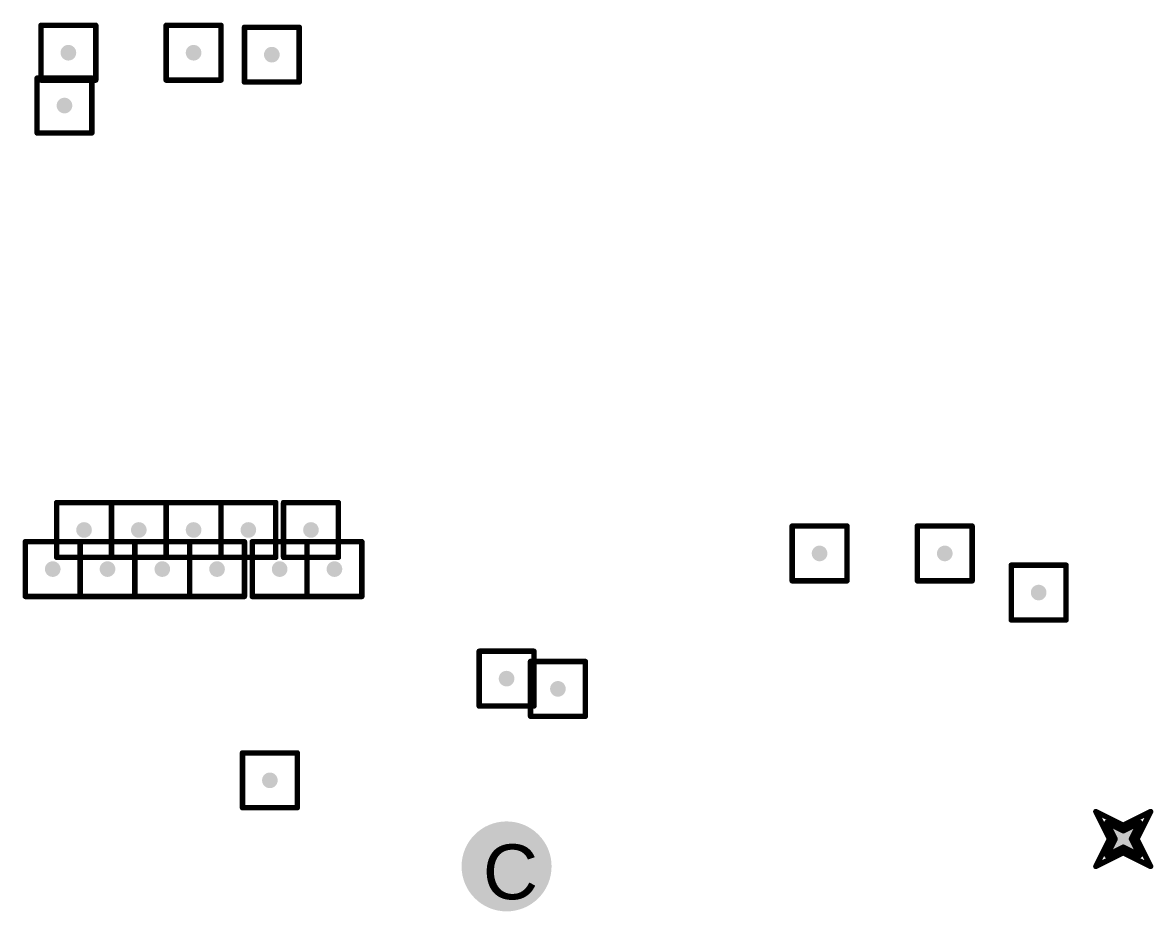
# Model space of a CAD drawing. Header units: inches. Extents: x 0 to 17, y 0 to 4.
# Drawn here: x 1.764 to 2.333, y 1.985 to 2.432 of the extents above; entities that cross this region are included whole.
import ezdxf

# ---------------------------------------------------------------- set-up
doc = ezdxf.new("R2010")
doc.units = ezdxf.units.IN
doc.header["$MEASUREMENT"] = 0
for name, color, linetype in [('Drill Drawing', 1, 'Continuous'), ('Pad Holes', 156, 'Continuous'), ('Via Holes', 16, 'Continuous')]:
    doc.layers.add(name, color=color, linetype=linetype)
doc.styles.add('Arial', font='', dxfattribs={"height": 0.2})
doc.styles.get('Arial').set_extended_font_data('Arial')

# ---------------------------------------------------------------- blocks, each defined once
blk = doc.blocks.new('123A_30M00_33')
at = {"layer": 'Pad Holes'}
h = blk.add_hatch(color=7, dxfattribs=at)
edge = h.paths.add_edge_path()
edge.add_arc((-0.3937, 0), 0.02264, 0, 360)

msp = doc.modelspace()

# ---------------------------------------------------------------- hatches: boundary and pattern name
at = {"layer": 'Via Holes'}
h = msp.add_hatch(color=7, dxfattribs=at)
edge = h.paths.add_edge_path()
edge.add_arc((1.7874, 2.41732), 0.00394, 0, 360)
h = msp.add_hatch(color=7, dxfattribs=at)
edge = h.paths.add_edge_path()
edge.add_arc((1.85039, 2.41732), 0.00394, 0, 360)
h = msp.add_hatch(color=7, dxfattribs=at)
edge = h.paths.add_edge_path()
edge.add_arc((1.88976, 2.41634), 0.00394, 0, 360)
h = msp.add_hatch(color=7, dxfattribs=at)
edge = h.paths.add_edge_path()
edge.add_arc((1.78543, 2.39075), 0.00394, 0, 360)
h = msp.add_hatch(color=7, dxfattribs=at)
edge = h.paths.add_edge_path()
edge.add_arc((1.79528, 2.17717), 0.00394, 0, 360)
h = msp.add_hatch(color=7, dxfattribs=at)
edge = h.paths.add_edge_path()
edge.add_arc((1.82283, 2.17717), 0.00394, 0, 360)
h = msp.add_hatch(color=7, dxfattribs=at)
edge = h.paths.add_edge_path()
edge.add_arc((1.85039, 2.17717), 0.00394, 0, 360)
h = msp.add_hatch(color=7, dxfattribs=at)
edge = h.paths.add_edge_path()
edge.add_arc((1.87795, 2.17717), 0.00394, 0, 360)
h = msp.add_hatch(color=7, dxfattribs=at)
edge = h.paths.add_edge_path()
edge.add_arc((1.90945, 2.17717), 0.00394, 0, 360)
h = msp.add_hatch(color=7, dxfattribs=at)
edge = h.paths.add_edge_path()
edge.add_arc((2.16535, 2.16535), 0.00394, 0, 360)
h = msp.add_hatch(color=7, dxfattribs=at)
edge = h.paths.add_edge_path()
edge.add_arc((2.22835, 2.16535), 0.00394, 0, 360)
h = msp.add_hatch(color=7, dxfattribs=at)
edge = h.paths.add_edge_path()
edge.add_arc((1.77953, 2.15748), 0.00394, 0, 360)
h = msp.add_hatch(color=7, dxfattribs=at)
edge = h.paths.add_edge_path()
edge.add_arc((1.80709, 2.15748), 0.00394, 0, 360)
h = msp.add_hatch(color=7, dxfattribs=at)
edge = h.paths.add_edge_path()
edge.add_arc((1.83465, 2.15748), 0.00394, 0, 360)
h = msp.add_hatch(color=7, dxfattribs=at)
edge = h.paths.add_edge_path()
edge.add_arc((1.8622, 2.15748), 0.00394, 0, 360)
h = msp.add_hatch(color=7, dxfattribs=at)
edge = h.paths.add_edge_path()
edge.add_arc((1.8937, 2.15748), 0.00394, 0, 360)
h = msp.add_hatch(color=7, dxfattribs=at)
edge = h.paths.add_edge_path()
edge.add_arc((1.92126, 2.15748), 0.00394, 0, 360)
h = msp.add_hatch(color=7, dxfattribs=at)
edge = h.paths.add_edge_path()
edge.add_arc((2.27559, 2.14567), 0.00394, 0, 360)
h = msp.add_hatch(color=7, dxfattribs=at)
edge = h.paths.add_edge_path()
edge.add_arc((2.00787, 2.10236), 0.00394, 0, 360)
h = msp.add_hatch(color=7, dxfattribs=at)
edge = h.paths.add_edge_path()
edge.add_arc((2.0337, 2.09721), 0.00394, 0, 360)
h = msp.add_hatch(color=7, dxfattribs=at)
edge = h.paths.add_edge_path()
edge.add_arc((1.88878, 2.05118), 0.00394, 0, 360)
h = msp.add_hatch(color=7, dxfattribs=at)
edge = h.paths.add_edge_path()
edge.add_arc((2.31815, 2.02167), 0.00787, 0, 360)

# ---------------------------------------------------------------- linework, layer by layer
at = {"layer": 'Drill Drawing'}
for points in [[(1.77362, 2.4311, 0.00276, 0.00276, 0), (1.80118, 2.4311, 0.00276, 0.00276, 0)], [(1.77362, 2.40354, 0.00276, 0.00276, 0), (1.77362, 2.4311, 0.00276, 0.00276, 0)], [(1.80118, 2.40354, 0.00276, 0.00276, 0), (1.80118, 2.4311, 0.00276, 0.00276, 0)], [(1.83661, 2.4311, 0.00276, 0.00276, 0), (1.86417, 2.4311, 0.00276, 0.00276, 0)], [(1.83661, 2.40354, 0.00276, 0.00276, 0), (1.83661, 2.4311, 0.00276, 0.00276, 0)], [(1.86417, 2.40354, 0.00276, 0.00276, 0), (1.86417, 2.4311, 0.00276, 0.00276, 0)], [(1.87598, 2.43012, 0.00276, 0.00276, 0), (1.90354, 2.43012, 0.00276, 0.00276, 0)], [(1.87598, 2.40256, 0.00276, 0.00276, 0), (1.87598, 2.43012, 0.00276, 0.00276, 0)], [(1.90354, 2.40256, 0.00276, 0.00276, 0), (1.90354, 2.43012, 0.00276, 0.00276, 0)], [(1.77165, 2.40453, 0.00276, 0.00276, 0), (1.79921, 2.40453, 0.00276, 0.00276, 0)], [(1.77165, 2.37697, 0.00276, 0.00276, 0), (1.77165, 2.40453, 0.00276, 0.00276, 0)], [(1.77362, 2.40354, 0.00276, 0.00276, 0), (1.80118, 2.40354, 0.00276, 0.00276, 0)], [(1.79921, 2.37697, 0.00276, 0.00276, 0), (1.79921, 2.40453, 0.00276, 0.00276, 0)], [(1.83661, 2.40354, 0.00276, 0.00276, 0), (1.86417, 2.40354, 0.00276, 0.00276, 0)], [(1.87598, 2.40256, 0.00276, 0.00276, 0), (1.90354, 2.40256, 0.00276, 0.00276, 0)], [(1.77165, 2.37697, 0.00276, 0.00276, 0), (1.79921, 2.37697, 0.00276, 0.00276, 0)], [(1.7815, 2.19094, 0.00276, 0.00276, 0), (1.80906, 2.19094, 0.00276, 0.00276, 0)], [(1.7815, 2.16339, 0.00276, 0.00276, 0), (1.7815, 2.19094, 0.00276, 0.00276, 0)], [(1.80906, 2.16339, 0.00276, 0.00276, 0), (1.80906, 2.19094, 0.00276, 0.00276, 0)], [(1.80906, 2.19094, 0.00276, 0.00276, 0), (1.83661, 2.19094, 0.00276, 0.00276, 0)], [(1.80906, 2.16339, 0.00276, 0.00276, 0), (1.80906, 2.19094, 0.00276, 0.00276, 0)], [(1.83661, 2.16339, 0.00276, 0.00276, 0), (1.83661, 2.19094, 0.00276, 0.00276, 0)], [(1.83661, 2.19094, 0.00276, 0.00276, 0), (1.86417, 2.19094, 0.00276, 0.00276, 0)], [(1.83661, 2.16339, 0.00276, 0.00276, 0), (1.83661, 2.19094, 0.00276, 0.00276, 0)], [(1.86417, 2.16339, 0.00276, 0.00276, 0), (1.86417, 2.19094, 0.00276, 0.00276, 0)], [(1.86417, 2.19094, 0.00276, 0.00276, 0), (1.89173, 2.19094, 0.00276, 0.00276, 0)], [(1.86417, 2.16339, 0.00276, 0.00276, 0), (1.86417, 2.19094, 0.00276, 0.00276, 0)], [(1.89173, 2.16339, 0.00276, 0.00276, 0), (1.89173, 2.19094, 0.00276, 0.00276, 0)], [(1.89567, 2.19094, 0.00276, 0.00276, 0), (1.92323, 2.19094, 0.00276, 0.00276, 0)], [(1.89567, 2.16339, 0.00276, 0.00276, 0), (1.89567, 2.19094, 0.00276, 0.00276, 0)], [(1.92323, 2.16339, 0.00276, 0.00276, 0), (1.92323, 2.19094, 0.00276, 0.00276, 0)], [(2.15157, 2.17913, 0.00276, 0.00276, 0), (2.17913, 2.17913, 0.00276, 0.00276, 0)], [(2.15157, 2.15157, 0.00276, 0.00276, 0), (2.15157, 2.17913, 0.00276, 0.00276, 0)], [(2.17913, 2.15157, 0.00276, 0.00276, 0), (2.17913, 2.17913, 0.00276, 0.00276, 0)], [(2.21457, 2.17913, 0.00276, 0.00276, 0), (2.24212, 2.17913, 0.00276, 0.00276, 0)], [(2.21457, 2.15157, 0.00276, 0.00276, 0), (2.21457, 2.17913, 0.00276, 0.00276, 0)], [(2.24212, 2.15157, 0.00276, 0.00276, 0), (2.24212, 2.17913, 0.00276, 0.00276, 0)], [(1.76575, 2.17126, 0.00276, 0.00276, 0), (1.79331, 2.17126, 0.00276, 0.00276, 0)], [(1.76575, 2.1437, 0.00276, 0.00276, 0), (1.76575, 2.17126, 0.00276, 0.00276, 0)], [(1.79331, 2.1437, 0.00276, 0.00276, 0), (1.79331, 2.17126, 0.00276, 0.00276, 0)], [(1.79331, 2.17126, 0.00276, 0.00276, 0), (1.82087, 2.17126, 0.00276, 0.00276, 0)], [(1.79331, 2.1437, 0.00276, 0.00276, 0), (1.79331, 2.17126, 0.00276, 0.00276, 0)], [(1.82087, 2.1437, 0.00276, 0.00276, 0), (1.82087, 2.17126, 0.00276, 0.00276, 0)], [(1.82087, 2.17126, 0.00276, 0.00276, 0), (1.84843, 2.17126, 0.00276, 0.00276, 0)], [(1.82087, 2.1437, 0.00276, 0.00276, 0), (1.82087, 2.17126, 0.00276, 0.00276, 0)], [(1.84843, 2.1437, 0.00276, 0.00276, 0), (1.84843, 2.17126, 0.00276, 0.00276, 0)], [(1.84843, 2.17126, 0.00276, 0.00276, 0), (1.87598, 2.17126, 0.00276, 0.00276, 0)], [(1.84843, 2.1437, 0.00276, 0.00276, 0), (1.84843, 2.17126, 0.00276, 0.00276, 0)], [(1.87598, 2.1437, 0.00276, 0.00276, 0), (1.87598, 2.17126, 0.00276, 0.00276, 0)], [(1.87992, 2.17126, 0.00276, 0.00276, 0), (1.90748, 2.17126, 0.00276, 0.00276, 0)], [(1.87992, 2.1437, 0.00276, 0.00276, 0), (1.87992, 2.17126, 0.00276, 0.00276, 0)], [(1.90748, 2.1437, 0.00276, 0.00276, 0), (1.90748, 2.17126, 0.00276, 0.00276, 0)], [(1.90748, 2.17126, 0.00276, 0.00276, 0), (1.93504, 2.17126, 0.00276, 0.00276, 0)], [(1.90748, 2.1437, 0.00276, 0.00276, 0), (1.90748, 2.17126, 0.00276, 0.00276, 0)], [(1.93504, 2.1437, 0.00276, 0.00276, 0), (1.93504, 2.17126, 0.00276, 0.00276, 0)], [(1.7815, 2.16339, 0.00276, 0.00276, 0), (1.80906, 2.16339, 0.00276, 0.00276, 0)], [(1.80906, 2.16339, 0.00276, 0.00276, 0), (1.83661, 2.16339, 0.00276, 0.00276, 0)], [(1.83661, 2.16339, 0.00276, 0.00276, 0), (1.86417, 2.16339, 0.00276, 0.00276, 0)], [(1.86417, 2.16339, 0.00276, 0.00276, 0), (1.89173, 2.16339, 0.00276, 0.00276, 0)], [(1.89567, 2.16339, 0.00276, 0.00276, 0), (1.92323, 2.16339, 0.00276, 0.00276, 0)], [(2.26181, 2.15945, 0.00276, 0.00276, 0), (2.28937, 2.15945, 0.00276, 0.00276, 0)], [(2.26181, 2.13189, 0.00276, 0.00276, 0), (2.26181, 2.15945, 0.00276, 0.00276, 0)], [(2.28937, 2.13189, 0.00276, 0.00276, 0), (2.28937, 2.15945, 0.00276, 0.00276, 0)], [(2.15157, 2.15157, 0.00276, 0.00276, 0), (2.17913, 2.15157, 0.00276, 0.00276, 0)], [(2.21457, 2.15157, 0.00276, 0.00276, 0), (2.24212, 2.15157, 0.00276, 0.00276, 0)], [(1.76575, 2.1437, 0.00276, 0.00276, 0), (1.79331, 2.1437, 0.00276, 0.00276, 0)], [(1.79331, 2.1437, 0.00276, 0.00276, 0), (1.82087, 2.1437, 0.00276, 0.00276, 0)], [(1.82087, 2.1437, 0.00276, 0.00276, 0), (1.84843, 2.1437, 0.00276, 0.00276, 0)], [(1.84843, 2.1437, 0.00276, 0.00276, 0), (1.87598, 2.1437, 0.00276, 0.00276, 0)], [(1.87992, 2.1437, 0.00276, 0.00276, 0), (1.90748, 2.1437, 0.00276, 0.00276, 0)], [(1.90748, 2.1437, 0.00276, 0.00276, 0), (1.93504, 2.1437, 0.00276, 0.00276, 0)], [(2.26181, 2.13189, 0.00276, 0.00276, 0), (2.28937, 2.13189, 0.00276, 0.00276, 0)], [(1.99409, 2.11614, 0.00276, 0.00276, 0), (2.02165, 2.11614, 0.00276, 0.00276, 0)], [(1.99409, 2.08858, 0.00276, 0.00276, 0), (1.99409, 2.11614, 0.00276, 0.00276, 0)], [(2.02165, 2.08858, 0.00276, 0.00276, 0), (2.02165, 2.11614, 0.00276, 0.00276, 0)], [(2.01992, 2.11099, 0.00276, 0.00276, 0), (2.04748, 2.11099, 0.00276, 0.00276, 0)], [(2.01992, 2.08343, 0.00276, 0.00276, 0), (2.01992, 2.11099, 0.00276, 0.00276, 0)], [(2.04748, 2.08343, 0.00276, 0.00276, 0), (2.04748, 2.11099, 0.00276, 0.00276, 0)], [(1.99409, 2.08858, 0.00276, 0.00276, 0), (2.02165, 2.08858, 0.00276, 0.00276, 0)], [(2.01992, 2.08343, 0.00276, 0.00276, 0), (2.04748, 2.08343, 0.00276, 0.00276, 0)], [(1.875, 2.06496, 0.00276, 0.00276, 0), (1.90256, 2.06496, 0.00276, 0.00276, 0)], [(1.875, 2.0374, 0.00276, 0.00276, 0), (1.875, 2.06496, 0.00276, 0.00276, 0)], [(1.90256, 2.0374, 0.00276, 0.00276, 0), (1.90256, 2.06496, 0.00276, 0.00276, 0)], [(1.875, 2.0374, 0.00276, 0.00276, 0), (1.90256, 2.0374, 0.00276, 0.00276, 0)], [(2.30437, 2.03545, 0.00276, 0.00276, 0), (2.31815, 2.02856, 0.00276, 0.00276, 0)], [(2.30437, 2.03545, 0.00276, 0.00276, 0), (2.31126, 2.02167, 0.00276, 0.00276, 0)], [(2.31815, 2.02856, 0.00276, 0.00276, 0), (2.33193, 2.03545, 0.00276, 0.00276, 0)], [(2.32504, 2.02167, 0.00276, 0.00276, 0), (2.33193, 2.03545, 0.00276, 0.00276, 0)], [(2.30988, 2.02994, 0.00276, 0.00276, 0), (2.31815, 2.0258, 0.00276, 0.00276, 0)], [(2.30988, 2.02994, 0.00276, 0.00276, 0), (2.31402, 2.02167, 0.00276, 0.00276, 0)], [(2.31815, 2.0258, 0.00276, 0.00276, 0), (2.32642, 2.02994, 0.00276, 0.00276, 0)], [(2.32229, 2.02167, 0.00276, 0.00276, 0), (2.32642, 2.02994, 0.00276, 0.00276, 0)], [(2.30437, 2.00789, 0.00276, 0.00276, 0), (2.31126, 2.02167, 0.00276, 0.00276, 0)], [(2.30988, 2.0134, 0.00276, 0.00276, 0), (2.31402, 2.02167, 0.00276, 0.00276, 0)], [(2.32229, 2.02167, 0.00276, 0.00276, 0), (2.32642, 2.0134, 0.00276, 0.00276, 0)], [(2.32504, 2.02167, 0.00276, 0.00276, 0), (2.33193, 2.00789, 0.00276, 0.00276, 0)], [(2.30437, 2.00789, 0.00276, 0.00276, 0), (2.31815, 2.01478, 0.00276, 0.00276, 0)], [(2.30988, 2.0134, 0.00276, 0.00276, 0), (2.31815, 2.01753, 0.00276, 0.00276, 0)], [(2.31815, 2.01753, 0.00276, 0.00276, 0), (2.32642, 2.0134, 0.00276, 0.00276, 0)], [(2.31815, 2.01478, 0.00276, 0.00276, 0), (2.33193, 2.00789, 0.00276, 0.00276, 0)]]:
    msp.add_lwpolyline(points, format="xyseb", dxfattribs=at)
for points in [[(1.77293, 2.4311, 0.00138, 0.00138, 1), (1.77431, 2.4311, 0.00138, 0.00138, 1)], [(1.77293, 2.4311, 0.00138, 0.00138, 1), (1.77431, 2.4311, 0.00138, 0.00138, 1)], [(1.80049, 2.4311, 0.00138, 0.00138, 1), (1.80187, 2.4311, 0.00138, 0.00138, 1)], [(1.80049, 2.4311, 0.00138, 0.00138, 1), (1.80187, 2.4311, 0.00138, 0.00138, 1)], [(1.83592, 2.4311, 0.00138, 0.00138, 1), (1.8373, 2.4311, 0.00138, 0.00138, 1)], [(1.83592, 2.4311, 0.00138, 0.00138, 1), (1.8373, 2.4311, 0.00138, 0.00138, 1)], [(1.86348, 2.4311, 0.00138, 0.00138, 1), (1.86486, 2.4311, 0.00138, 0.00138, 1)], [(1.86348, 2.4311, 0.00138, 0.00138, 1), (1.86486, 2.4311, 0.00138, 0.00138, 1)], [(1.8753, 2.43012, 0.00138, 0.00138, 1), (1.87667, 2.43012, 0.00138, 0.00138, 1)], [(1.8753, 2.43012, 0.00138, 0.00138, 1), (1.87667, 2.43012, 0.00138, 0.00138, 1)], [(1.90285, 2.43012, 0.00138, 0.00138, 1), (1.90423, 2.43012, 0.00138, 0.00138, 1)], [(1.90285, 2.43012, 0.00138, 0.00138, 1), (1.90423, 2.43012, 0.00138, 0.00138, 1)], [(1.77096, 2.40453, 0.00138, 0.00138, 1), (1.77234, 2.40453, 0.00138, 0.00138, 1)], [(1.77096, 2.40453, 0.00138, 0.00138, 1), (1.77234, 2.40453, 0.00138, 0.00138, 1)], [(1.77293, 2.40354, 0.00138, 0.00138, 1), (1.77431, 2.40354, 0.00138, 0.00138, 1)], [(1.77293, 2.40354, 0.00138, 0.00138, 1), (1.77431, 2.40354, 0.00138, 0.00138, 1)], [(1.79852, 2.40453, 0.00138, 0.00138, 1), (1.7999, 2.40453, 0.00138, 0.00138, 1)], [(1.79852, 2.40453, 0.00138, 0.00138, 1), (1.7999, 2.40453, 0.00138, 0.00138, 1)], [(1.80049, 2.40354, 0.00138, 0.00138, 1), (1.80187, 2.40354, 0.00138, 0.00138, 1)], [(1.80049, 2.40354, 0.00138, 0.00138, 1), (1.80187, 2.40354, 0.00138, 0.00138, 1)], [(1.83592, 2.40354, 0.00138, 0.00138, 1), (1.8373, 2.40354, 0.00138, 0.00138, 1)], [(1.83592, 2.40354, 0.00138, 0.00138, 1), (1.8373, 2.40354, 0.00138, 0.00138, 1)], [(1.86348, 2.40354, 0.00138, 0.00138, 1), (1.86486, 2.40354, 0.00138, 0.00138, 1)], [(1.86348, 2.40354, 0.00138, 0.00138, 1), (1.86486, 2.40354, 0.00138, 0.00138, 1)], [(1.8753, 2.40256, 0.00138, 0.00138, 1), (1.87667, 2.40256, 0.00138, 0.00138, 1)], [(1.8753, 2.40256, 0.00138, 0.00138, 1), (1.87667, 2.40256, 0.00138, 0.00138, 1)], [(1.90285, 2.40256, 0.00138, 0.00138, 1), (1.90423, 2.40256, 0.00138, 0.00138, 1)], [(1.90285, 2.40256, 0.00138, 0.00138, 1), (1.90423, 2.40256, 0.00138, 0.00138, 1)], [(1.77096, 2.37697, 0.00138, 0.00138, 1), (1.77234, 2.37697, 0.00138, 0.00138, 1)], [(1.77096, 2.37697, 0.00138, 0.00138, 1), (1.77234, 2.37697, 0.00138, 0.00138, 1)], [(1.79852, 2.37697, 0.00138, 0.00138, 1), (1.7999, 2.37697, 0.00138, 0.00138, 1)], [(1.79852, 2.37697, 0.00138, 0.00138, 1), (1.7999, 2.37697, 0.00138, 0.00138, 1)], [(1.78081, 2.19094, 0.00138, 0.00138, 1), (1.78219, 2.19094, 0.00138, 0.00138, 1)], [(1.78081, 2.19094, 0.00138, 0.00138, 1), (1.78219, 2.19094, 0.00138, 0.00138, 1)], [(1.80837, 2.19094, 0.00138, 0.00138, 1), (1.80974, 2.19094, 0.00138, 0.00138, 1)], [(1.80837, 2.19094, 0.00138, 0.00138, 1), (1.80974, 2.19094, 0.00138, 0.00138, 1)], [(1.80837, 2.19094, 0.00138, 0.00138, 1), (1.80974, 2.19094, 0.00138, 0.00138, 1)], [(1.80837, 2.19094, 0.00138, 0.00138, 1), (1.80974, 2.19094, 0.00138, 0.00138, 1)], [(1.83593, 2.19094, 0.00138, 0.00138, 1), (1.8373, 2.19094, 0.00138, 0.00138, 1)], [(1.83593, 2.19094, 0.00138, 0.00138, 1), (1.8373, 2.19094, 0.00138, 0.00138, 1)], [(1.83593, 2.19094, 0.00138, 0.00138, 1), (1.8373, 2.19094, 0.00138, 0.00138, 1)], [(1.83593, 2.19094, 0.00138, 0.00138, 1), (1.8373, 2.19094, 0.00138, 0.00138, 1)], [(1.86348, 2.19094, 0.00138, 0.00138, 1), (1.86486, 2.19094, 0.00138, 0.00138, 1)], [(1.86348, 2.19094, 0.00138, 0.00138, 1), (1.86486, 2.19094, 0.00138, 0.00138, 1)], [(1.86348, 2.19094, 0.00138, 0.00138, 1), (1.86486, 2.19094, 0.00138, 0.00138, 1)], [(1.86348, 2.19094, 0.00138, 0.00138, 1), (1.86486, 2.19094, 0.00138, 0.00138, 1)], [(1.89104, 2.19094, 0.00138, 0.00138, 1), (1.89242, 2.19094, 0.00138, 0.00138, 1)], [(1.89104, 2.19094, 0.00138, 0.00138, 1), (1.89242, 2.19094, 0.00138, 0.00138, 1)], [(1.89498, 2.19094, 0.00138, 0.00138, 1), (1.89636, 2.19094, 0.00138, 0.00138, 1)], [(1.89498, 2.19094, 0.00138, 0.00138, 1), (1.89636, 2.19094, 0.00138, 0.00138, 1)], [(1.92254, 2.19094, 0.00138, 0.00138, 1), (1.92392, 2.19094, 0.00138, 0.00138, 1)], [(1.92254, 2.19094, 0.00138, 0.00138, 1), (1.92392, 2.19094, 0.00138, 0.00138, 1)], [(2.15088, 2.17913, 0.00138, 0.00138, 1), (2.15226, 2.17913, 0.00138, 0.00138, 1)], [(2.15088, 2.17913, 0.00138, 0.00138, 1), (2.15226, 2.17913, 0.00138, 0.00138, 1)], [(2.17844, 2.17913, 0.00138, 0.00138, 1), (2.17982, 2.17913, 0.00138, 0.00138, 1)], [(2.17844, 2.17913, 0.00138, 0.00138, 1), (2.17982, 2.17913, 0.00138, 0.00138, 1)], [(2.21388, 2.17913, 0.00138, 0.00138, 1), (2.21525, 2.17913, 0.00138, 0.00138, 1)], [(2.21388, 2.17913, 0.00138, 0.00138, 1), (2.21525, 2.17913, 0.00138, 0.00138, 1)], [(2.24144, 2.17913, 0.00138, 0.00138, 1), (2.24281, 2.17913, 0.00138, 0.00138, 1)], [(2.24144, 2.17913, 0.00138, 0.00138, 1), (2.24281, 2.17913, 0.00138, 0.00138, 1)], [(1.76506, 2.17126, 0.00138, 0.00138, 1), (1.76644, 2.17126, 0.00138, 0.00138, 1)], [(1.76506, 2.17126, 0.00138, 0.00138, 1), (1.76644, 2.17126, 0.00138, 0.00138, 1)], [(1.79262, 2.17126, 0.00138, 0.00138, 1), (1.794, 2.17126, 0.00138, 0.00138, 1)], [(1.79262, 2.17126, 0.00138, 0.00138, 1), (1.794, 2.17126, 0.00138, 0.00138, 1)], [(1.79262, 2.17126, 0.00138, 0.00138, 1), (1.794, 2.17126, 0.00138, 0.00138, 1)], [(1.79262, 2.17126, 0.00138, 0.00138, 1), (1.794, 2.17126, 0.00138, 0.00138, 1)], [(1.82018, 2.17126, 0.00138, 0.00138, 1), (1.82156, 2.17126, 0.00138, 0.00138, 1)], [(1.82018, 2.17126, 0.00138, 0.00138, 1), (1.82156, 2.17126, 0.00138, 0.00138, 1)], [(1.82018, 2.17126, 0.00138, 0.00138, 1), (1.82156, 2.17126, 0.00138, 0.00138, 1)], [(1.82018, 2.17126, 0.00138, 0.00138, 1), (1.82156, 2.17126, 0.00138, 0.00138, 1)], [(1.84774, 2.17126, 0.00138, 0.00138, 1), (1.84911, 2.17126, 0.00138, 0.00138, 1)], [(1.84774, 2.17126, 0.00138, 0.00138, 1), (1.84911, 2.17126, 0.00138, 0.00138, 1)], [(1.84774, 2.17126, 0.00138, 0.00138, 1), (1.84911, 2.17126, 0.00138, 0.00138, 1)], [(1.84774, 2.17126, 0.00138, 0.00138, 1), (1.84911, 2.17126, 0.00138, 0.00138, 1)], [(1.8753, 2.17126, 0.00138, 0.00138, 1), (1.87667, 2.17126, 0.00138, 0.00138, 1)], [(1.8753, 2.17126, 0.00138, 0.00138, 1), (1.87667, 2.17126, 0.00138, 0.00138, 1)], [(1.87923, 2.17126, 0.00138, 0.00138, 1), (1.88061, 2.17126, 0.00138, 0.00138, 1)], [(1.87923, 2.17126, 0.00138, 0.00138, 1), (1.88061, 2.17126, 0.00138, 0.00138, 1)], [(1.90679, 2.17126, 0.00138, 0.00138, 1), (1.90817, 2.17126, 0.00138, 0.00138, 1)], [(1.90679, 2.17126, 0.00138, 0.00138, 1), (1.90817, 2.17126, 0.00138, 0.00138, 1)], [(1.90679, 2.17126, 0.00138, 0.00138, 1), (1.90817, 2.17126, 0.00138, 0.00138, 1)], [(1.90679, 2.17126, 0.00138, 0.00138, 1), (1.90817, 2.17126, 0.00138, 0.00138, 1)], [(1.93435, 2.17126, 0.00138, 0.00138, 1), (1.93573, 2.17126, 0.00138, 0.00138, 1)], [(1.93435, 2.17126, 0.00138, 0.00138, 1), (1.93573, 2.17126, 0.00138, 0.00138, 1)], [(1.78081, 2.16339, 0.00138, 0.00138, 1), (1.78219, 2.16339, 0.00138, 0.00138, 1)], [(1.78081, 2.16339, 0.00138, 0.00138, 1), (1.78219, 2.16339, 0.00138, 0.00138, 1)], [(1.80837, 2.16339, 0.00138, 0.00138, 1), (1.80974, 2.16339, 0.00138, 0.00138, 1)], [(1.80837, 2.16339, 0.00138, 0.00138, 1), (1.80974, 2.16339, 0.00138, 0.00138, 1)], [(1.80837, 2.16339, 0.00138, 0.00138, 1), (1.80974, 2.16339, 0.00138, 0.00138, 1)], [(1.80837, 2.16339, 0.00138, 0.00138, 1), (1.80974, 2.16339, 0.00138, 0.00138, 1)], [(1.83593, 2.16339, 0.00138, 0.00138, 1), (1.8373, 2.16339, 0.00138, 0.00138, 1)], [(1.83593, 2.16339, 0.00138, 0.00138, 1), (1.8373, 2.16339, 0.00138, 0.00138, 1)], [(1.83593, 2.16339, 0.00138, 0.00138, 1), (1.8373, 2.16339, 0.00138, 0.00138, 1)], [(1.83593, 2.16339, 0.00138, 0.00138, 1), (1.8373, 2.16339, 0.00138, 0.00138, 1)], [(1.86348, 2.16339, 0.00138, 0.00138, 1), (1.86486, 2.16339, 0.00138, 0.00138, 1)], [(1.86348, 2.16339, 0.00138, 0.00138, 1), (1.86486, 2.16339, 0.00138, 0.00138, 1)], [(1.86348, 2.16339, 0.00138, 0.00138, 1), (1.86486, 2.16339, 0.00138, 0.00138, 1)], [(1.86348, 2.16339, 0.00138, 0.00138, 1), (1.86486, 2.16339, 0.00138, 0.00138, 1)], [(1.89104, 2.16339, 0.00138, 0.00138, 1), (1.89242, 2.16339, 0.00138, 0.00138, 1)], [(1.89104, 2.16339, 0.00138, 0.00138, 1), (1.89242, 2.16339, 0.00138, 0.00138, 1)], [(1.89498, 2.16339, 0.00138, 0.00138, 1), (1.89636, 2.16339, 0.00138, 0.00138, 1)], [(1.89498, 2.16339, 0.00138, 0.00138, 1), (1.89636, 2.16339, 0.00138, 0.00138, 1)], [(1.92254, 2.16339, 0.00138, 0.00138, 1), (1.92392, 2.16339, 0.00138, 0.00138, 1)], [(1.92254, 2.16339, 0.00138, 0.00138, 1), (1.92392, 2.16339, 0.00138, 0.00138, 1)], [(2.26112, 2.15945, 0.00138, 0.00138, 1), (2.2625, 2.15945, 0.00138, 0.00138, 1)], [(2.26112, 2.15945, 0.00138, 0.00138, 1), (2.2625, 2.15945, 0.00138, 0.00138, 1)], [(2.28868, 2.15945, 0.00138, 0.00138, 1), (2.29006, 2.15945, 0.00138, 0.00138, 1)], [(2.28868, 2.15945, 0.00138, 0.00138, 1), (2.29006, 2.15945, 0.00138, 0.00138, 1)], [(2.15088, 2.15157, 0.00138, 0.00138, 1), (2.15226, 2.15157, 0.00138, 0.00138, 1)], [(2.15088, 2.15157, 0.00138, 0.00138, 1), (2.15226, 2.15157, 0.00138, 0.00138, 1)], [(2.17844, 2.15157, 0.00138, 0.00138, 1), (2.17982, 2.15157, 0.00138, 0.00138, 1)], [(2.17844, 2.15157, 0.00138, 0.00138, 1), (2.17982, 2.15157, 0.00138, 0.00138, 1)], [(2.21388, 2.15157, 0.00138, 0.00138, 1), (2.21525, 2.15157, 0.00138, 0.00138, 1)], [(2.21388, 2.15157, 0.00138, 0.00138, 1), (2.21525, 2.15157, 0.00138, 0.00138, 1)], [(2.24144, 2.15157, 0.00138, 0.00138, 1), (2.24281, 2.15157, 0.00138, 0.00138, 1)], [(2.24144, 2.15157, 0.00138, 0.00138, 1), (2.24281, 2.15157, 0.00138, 0.00138, 1)], [(1.76506, 2.1437, 0.00138, 0.00138, 1), (1.76644, 2.1437, 0.00138, 0.00138, 1)], [(1.76506, 2.1437, 0.00138, 0.00138, 1), (1.76644, 2.1437, 0.00138, 0.00138, 1)], [(1.79262, 2.1437, 0.00138, 0.00138, 1), (1.794, 2.1437, 0.00138, 0.00138, 1)], [(1.79262, 2.1437, 0.00138, 0.00138, 1), (1.794, 2.1437, 0.00138, 0.00138, 1)], [(1.79262, 2.1437, 0.00138, 0.00138, 1), (1.794, 2.1437, 0.00138, 0.00138, 1)], [(1.79262, 2.1437, 0.00138, 0.00138, 1), (1.794, 2.1437, 0.00138, 0.00138, 1)], [(1.82018, 2.1437, 0.00138, 0.00138, 1), (1.82156, 2.1437, 0.00138, 0.00138, 1)], [(1.82018, 2.1437, 0.00138, 0.00138, 1), (1.82156, 2.1437, 0.00138, 0.00138, 1)], [(1.82018, 2.1437, 0.00138, 0.00138, 1), (1.82156, 2.1437, 0.00138, 0.00138, 1)], [(1.82018, 2.1437, 0.00138, 0.00138, 1), (1.82156, 2.1437, 0.00138, 0.00138, 1)], [(1.84774, 2.1437, 0.00138, 0.00138, 1), (1.84911, 2.1437, 0.00138, 0.00138, 1)], [(1.84774, 2.1437, 0.00138, 0.00138, 1), (1.84911, 2.1437, 0.00138, 0.00138, 1)], [(1.84774, 2.1437, 0.00138, 0.00138, 1), (1.84911, 2.1437, 0.00138, 0.00138, 1)], [(1.84774, 2.1437, 0.00138, 0.00138, 1), (1.84911, 2.1437, 0.00138, 0.00138, 1)], [(1.8753, 2.1437, 0.00138, 0.00138, 1), (1.87667, 2.1437, 0.00138, 0.00138, 1)], [(1.8753, 2.1437, 0.00138, 0.00138, 1), (1.87667, 2.1437, 0.00138, 0.00138, 1)], [(1.87923, 2.1437, 0.00138, 0.00138, 1), (1.88061, 2.1437, 0.00138, 0.00138, 1)], [(1.87923, 2.1437, 0.00138, 0.00138, 1), (1.88061, 2.1437, 0.00138, 0.00138, 1)], [(1.90679, 2.1437, 0.00138, 0.00138, 1), (1.90817, 2.1437, 0.00138, 0.00138, 1)], [(1.90679, 2.1437, 0.00138, 0.00138, 1), (1.90817, 2.1437, 0.00138, 0.00138, 1)], [(1.90679, 2.1437, 0.00138, 0.00138, 1), (1.90817, 2.1437, 0.00138, 0.00138, 1)], [(1.90679, 2.1437, 0.00138, 0.00138, 1), (1.90817, 2.1437, 0.00138, 0.00138, 1)], [(1.93435, 2.1437, 0.00138, 0.00138, 1), (1.93573, 2.1437, 0.00138, 0.00138, 1)], [(1.93435, 2.1437, 0.00138, 0.00138, 1), (1.93573, 2.1437, 0.00138, 0.00138, 1)], [(2.26112, 2.13189, 0.00138, 0.00138, 1), (2.2625, 2.13189, 0.00138, 0.00138, 1)], [(2.26112, 2.13189, 0.00138, 0.00138, 1), (2.2625, 2.13189, 0.00138, 0.00138, 1)], [(2.28868, 2.13189, 0.00138, 0.00138, 1), (2.29006, 2.13189, 0.00138, 0.00138, 1)], [(2.28868, 2.13189, 0.00138, 0.00138, 1), (2.29006, 2.13189, 0.00138, 0.00138, 1)], [(1.9934, 2.11614, 0.00138, 0.00138, 1), (1.99478, 2.11614, 0.00138, 0.00138, 1)], [(1.9934, 2.11614, 0.00138, 0.00138, 1), (1.99478, 2.11614, 0.00138, 0.00138, 1)], [(2.02096, 2.11614, 0.00138, 0.00138, 1), (2.02234, 2.11614, 0.00138, 0.00138, 1)], [(2.02096, 2.11614, 0.00138, 0.00138, 1), (2.02234, 2.11614, 0.00138, 0.00138, 1)], [(2.01923, 2.11099, 0.00138, 0.00138, 1), (2.02061, 2.11099, 0.00138, 0.00138, 1)], [(2.01923, 2.11099, 0.00138, 0.00138, 1), (2.02061, 2.11099, 0.00138, 0.00138, 1)], [(2.04679, 2.11099, 0.00138, 0.00138, 1), (2.04817, 2.11099, 0.00138, 0.00138, 1)], [(2.04679, 2.11099, 0.00138, 0.00138, 1), (2.04817, 2.11099, 0.00138, 0.00138, 1)], [(1.9934, 2.08858, 0.00138, 0.00138, 1), (1.99478, 2.08858, 0.00138, 0.00138, 1)], [(1.9934, 2.08858, 0.00138, 0.00138, 1), (1.99478, 2.08858, 0.00138, 0.00138, 1)], [(2.02096, 2.08858, 0.00138, 0.00138, 1), (2.02234, 2.08858, 0.00138, 0.00138, 1)], [(2.02096, 2.08858, 0.00138, 0.00138, 1), (2.02234, 2.08858, 0.00138, 0.00138, 1)], [(2.01923, 2.08343, 0.00138, 0.00138, 1), (2.02061, 2.08343, 0.00138, 0.00138, 1)], [(2.01923, 2.08343, 0.00138, 0.00138, 1), (2.02061, 2.08343, 0.00138, 0.00138, 1)], [(2.04679, 2.08343, 0.00138, 0.00138, 1), (2.04817, 2.08343, 0.00138, 0.00138, 1)], [(2.04679, 2.08343, 0.00138, 0.00138, 1), (2.04817, 2.08343, 0.00138, 0.00138, 1)], [(1.87431, 2.06496, 0.00138, 0.00138, 1), (1.87569, 2.06496, 0.00138, 0.00138, 1)], [(1.87431, 2.06496, 0.00138, 0.00138, 1), (1.87569, 2.06496, 0.00138, 0.00138, 1)], [(1.90187, 2.06496, 0.00138, 0.00138, 1), (1.90325, 2.06496, 0.00138, 0.00138, 1)], [(1.90187, 2.06496, 0.00138, 0.00138, 1), (1.90325, 2.06496, 0.00138, 0.00138, 1)], [(1.87431, 2.0374, 0.00138, 0.00138, 1), (1.87569, 2.0374, 0.00138, 0.00138, 1)], [(1.87431, 2.0374, 0.00138, 0.00138, 1), (1.87569, 2.0374, 0.00138, 0.00138, 1)], [(1.90187, 2.0374, 0.00138, 0.00138, 1), (1.90325, 2.0374, 0.00138, 0.00138, 1)], [(1.90187, 2.0374, 0.00138, 0.00138, 1), (1.90325, 2.0374, 0.00138, 0.00138, 1)], [(2.30368, 2.03545, 0.00138, 0.00138, 1), (2.30506, 2.03545, 0.00138, 0.00138, 1)], [(2.30368, 2.03545, 0.00138, 0.00138, 1), (2.30506, 2.03545, 0.00138, 0.00138, 1)], [(2.33124, 2.03545, 0.00138, 0.00138, 1), (2.33262, 2.03545, 0.00138, 0.00138, 1)], [(2.33124, 2.03545, 0.00138, 0.00138, 1), (2.33262, 2.03545, 0.00138, 0.00138, 1)], [(2.3092, 2.02994, 0.00138, 0.00138, 1), (2.31057, 2.02994, 0.00138, 0.00138, 1)], [(2.3092, 2.02994, 0.00138, 0.00138, 1), (2.31057, 2.02994, 0.00138, 0.00138, 1)], [(2.32573, 2.02994, 0.00138, 0.00138, 1), (2.32711, 2.02994, 0.00138, 0.00138, 1)], [(2.32573, 2.02994, 0.00138, 0.00138, 1), (2.32711, 2.02994, 0.00138, 0.00138, 1)], [(2.31746, 2.02856, 0.00138, 0.00138, 1), (2.31884, 2.02856, 0.00138, 0.00138, 1)], [(2.31746, 2.02856, 0.00138, 0.00138, 1), (2.31884, 2.02856, 0.00138, 0.00138, 1)], [(2.31746, 2.0258, 0.00138, 0.00138, 1), (2.31884, 2.0258, 0.00138, 0.00138, 1)], [(2.31746, 2.0258, 0.00138, 0.00138, 1), (2.31884, 2.0258, 0.00138, 0.00138, 1)], [(2.31057, 2.02167, 0.00138, 0.00138, 1), (2.31195, 2.02167, 0.00138, 0.00138, 1)], [(2.31057, 2.02167, 0.00138, 0.00138, 1), (2.31195, 2.02167, 0.00138, 0.00138, 1)], [(2.31333, 2.02167, 0.00138, 0.00138, 1), (2.31471, 2.02167, 0.00138, 0.00138, 1)], [(2.31333, 2.02167, 0.00138, 0.00138, 1), (2.31471, 2.02167, 0.00138, 0.00138, 1)], [(2.3216, 2.02167, 0.00138, 0.00138, 1), (2.32297, 2.02167, 0.00138, 0.00138, 1)], [(2.3216, 2.02167, 0.00138, 0.00138, 1), (2.32297, 2.02167, 0.00138, 0.00138, 1)], [(2.32435, 2.02167, 0.00138, 0.00138, 1), (2.32573, 2.02167, 0.00138, 0.00138, 1)], [(2.32435, 2.02167, 0.00138, 0.00138, 1), (2.32573, 2.02167, 0.00138, 0.00138, 1)], [(2.3092, 2.0134, 0.00138, 0.00138, 1), (2.31057, 2.0134, 0.00138, 0.00138, 1)], [(2.3092, 2.0134, 0.00138, 0.00138, 1), (2.31057, 2.0134, 0.00138, 0.00138, 1)], [(2.31746, 2.01753, 0.00138, 0.00138, 1), (2.31884, 2.01753, 0.00138, 0.00138, 1)], [(2.31746, 2.01753, 0.00138, 0.00138, 1), (2.31884, 2.01753, 0.00138, 0.00138, 1)], [(2.31746, 2.01478, 0.00138, 0.00138, 1), (2.31884, 2.01478, 0.00138, 0.00138, 1)], [(2.31746, 2.01478, 0.00138, 0.00138, 1), (2.31884, 2.01478, 0.00138, 0.00138, 1)], [(2.32573, 2.0134, 0.00138, 0.00138, 1), (2.32711, 2.0134, 0.00138, 0.00138, 1)], [(2.32573, 2.0134, 0.00138, 0.00138, 1), (2.32711, 2.0134, 0.00138, 0.00138, 1)], [(2.30368, 2.00789, 0.00138, 0.00138, 1), (2.30506, 2.00789, 0.00138, 0.00138, 1)], [(2.30368, 2.00789, 0.00138, 0.00138, 1), (2.30506, 2.00789, 0.00138, 0.00138, 1)], [(2.33124, 2.00789, 0.00138, 0.00138, 1), (2.33262, 2.00789, 0.00138, 0.00138, 1)], [(2.33124, 2.00789, 0.00138, 0.00138, 1), (2.33262, 2.00789, 0.00138, 0.00138, 1)]]:
    msp.add_lwpolyline(points, format="xyseb", close=True, dxfattribs=at)

# ---------------------------------------------------------------- block references
at = {"rotation": 180}
msp.add_blockref('123A_30M00_33', (1.61417, 2.00787), dxfattribs=at)

# ---------------------------------------------------------------- texts
at = {"layer": 'Drill Drawing', "style": 'Arial'}
msp.add_text('C', height=0.02756, dxfattribs=at).set_placement((1.99593, 1.99134))

doc.saveas('drawing.dxf')
